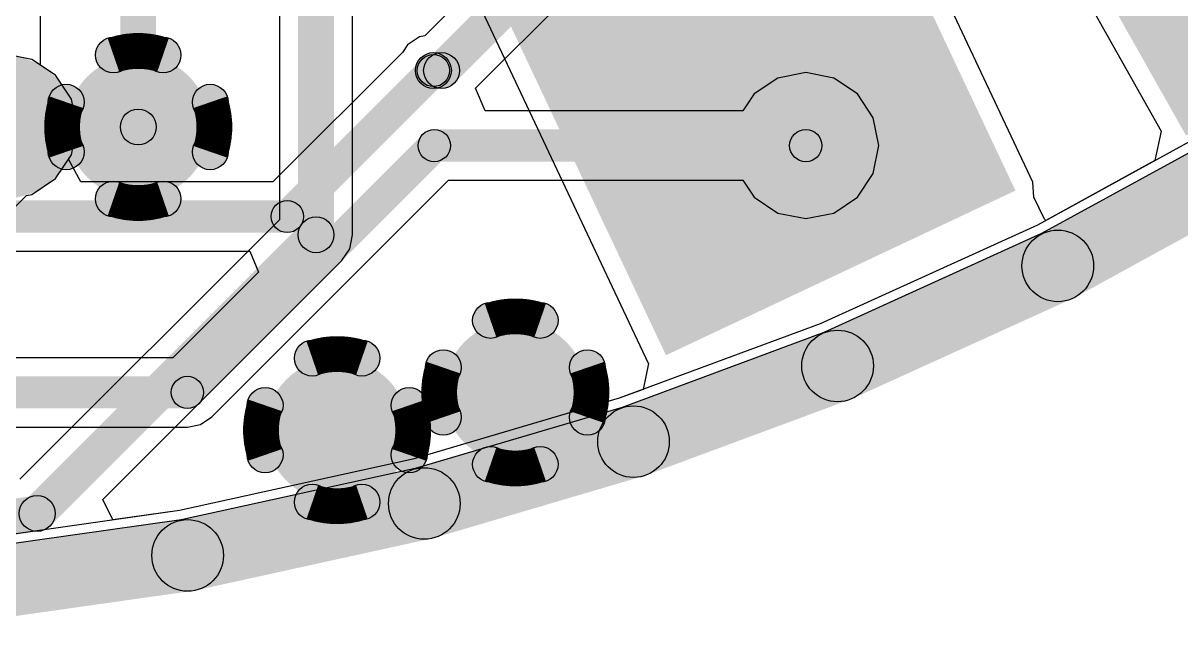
# Model space of a CAD drawing. Header units: millimetres. Extents: x -1.43 to 1.09, y -0.91 to 0.99.
# Drawn here: x -0.6377 to -0.3833, y -0.902 to -0.7697 of the extents above; entities that cross this region are included whole.
import ezdxf

# ---------------------------------------------------------------- set-up
doc = ezdxf.new("R2010")
doc.units = ezdxf.units.MM
doc.header["$MEASUREMENT"] = 0
for name, color, linetype in [('BottomLayer', 5, 'Continuous'), ('InternalPlane1', 76, 'Continuous'), ('InternalPlane2', 16, 'Continuous'), ('TopLayer', 1, 'Continuous'), ('ViaHoleLayer', 16, 'Continuous')]:
    doc.layers.add(name, color=color, linetype=linetype)

msp = doc.modelspace()

# ---------------------------------------------------------------- hatches: boundary and pattern name
at = {"layer": 'BottomLayer'}
for points in [[(-0.56942, -0.81619), (-0.57729, -0.81619), (-0.57729, -0.66259), (-0.56942, -0.66259)], [(-0.29035, -0.74252), (-0.32727, -0.67706), (-0.41913, -0.72888), (-0.38221, -0.79434)], [(-0.41968, -0.80647), (-0.45621, -0.72898), (-0.533, -0.76518), (-0.49647, -0.84267)], [(-0.63185, -0.88025), (-0.63741, -0.87468), (-0.57614, -0.81341), (-0.57057, -0.81898)], [(-0.65504, -0.88434), (-0.65615, -0.87655), (-0.63518, -0.87357), (-0.63408, -0.88136)]]:
    msp.add_hatch(color=5, dxfattribs=at).paths.add_polyline_path(points)
h = msp.add_hatch(color=5, dxfattribs=at)
edge = h.paths.add_edge_path()
edge.add_arc((-0.64195, -0.79249), 0.01181, 0, 360)
h = msp.add_hatch(color=5, dxfattribs=at)
edge = h.paths.add_edge_path()
edge.add_arc((-0.61242, -0.79249), 0.01181, 0, 360)
h = msp.add_hatch(color=5, dxfattribs=at)
edge = h.paths.add_edge_path()
edge.add_arc((-0.46575, -0.79659), 0.01181, 0, 360)
h = msp.add_hatch(color=5, dxfattribs=at)
edge = h.paths.add_edge_path()
edge.add_arc((-0.57336, -0.81619), 0.00394, 0, 360)
h = msp.add_hatch(color=5, dxfattribs=at)
edge = h.paths.add_edge_path()
edge.add_arc((-0.57336, -0.81619), 0.00394, 0, 360)
h = msp.add_hatch(color=5, dxfattribs=at)
edge = h.paths.add_edge_path()
edge.add_arc((-0.52956, -0.85084), 0.01181, 0, 360)
h = msp.add_hatch(color=5, dxfattribs=at)
edge = h.paths.add_edge_path()
edge.add_arc((-0.56873, -0.85913), 0.01181, 0, 360)
h = msp.add_hatch(color=5, dxfattribs=at)
edge = h.paths.add_edge_path()
edge.add_arc((-0.63463, -0.87746), 0.00394, 0, 360)
h = msp.add_hatch(color=5, dxfattribs=at)
edge = h.paths.add_edge_path()
edge.add_arc((-0.63463, -0.87746), 0.00394, 0, 360)
at = {"layer": 'InternalPlane1'}
h = msp.add_hatch(color=76, dxfattribs=at)
edge = h.paths.add_edge_path()
edge.add_arc((-0.61787, -0.77667), 0.00394, 0, 360)
h = msp.add_hatch(color=76, dxfattribs=at)
edge = h.paths.add_edge_path()
edge.add_arc((-0.60698, -0.77667), 0.00394, 0, 360)
h = msp.add_hatch(color=76, dxfattribs=at)
edge = h.paths.add_edge_path()
edge.add_arc((-0.64195, -0.79249), 0.01575, 0, 360)
h = msp.add_hatch(color=76, dxfattribs=at)
edge = h.paths.add_edge_path()
edge.add_arc((-0.46575, -0.79659), 0.01575, 0, 360)
h = msp.add_hatch(color=76, dxfattribs=at)
edge = h.paths.add_edge_path()
edge.add_arc((-0.62825, -0.78704), 0.00394, 0, 360)
h = msp.add_hatch(color=76, dxfattribs=at)
edge = h.paths.add_edge_path()
edge.add_arc((-0.5966, -0.78704), 0.00394, 0, 360)
for points in [[(-0.40658, -0.82994), (-0.41416, -0.81613), (-0.36758, -0.79058), (-0.36001, -0.80439)], [(-0.4555, -0.8522), (-0.46201, -0.83786), (-0.41363, -0.81587), (-0.40711, -0.8302)], [(-0.50086, -0.86905), (-0.50634, -0.85429), (-0.4615, -0.83765), (-0.45602, -0.85241)], [(-0.54734, -0.88281), (-0.5518, -0.86771), (-0.50584, -0.85412), (-0.50137, -0.86922)], [(-0.59988, -0.89438), (-0.60326, -0.87899), (-0.55126, -0.86757), (-0.54788, -0.88295)], [(-0.65304, -0.90195), (-0.65525, -0.88636), (-0.60268, -0.87889), (-0.60046, -0.89448)]]:
    msp.add_hatch(color=76, dxfattribs=at).paths.add_polyline_path(points)
h = msp.add_hatch(color=76, dxfattribs=at)
edge = h.paths.add_edge_path()
edge.add_arc((-0.62825, -0.79794), 0.00394, 0, 360)
h = msp.add_hatch(color=76, dxfattribs=at)
edge = h.paths.add_edge_path()
edge.add_arc((-0.5966, -0.79794), 0.00394, 0, 360)
h = msp.add_hatch(color=76, dxfattribs=at)
edge = h.paths.add_edge_path()
edge.add_arc((-0.61787, -0.80831), 0.00394, 0, 360)
h = msp.add_hatch(color=76, dxfattribs=at)
edge = h.paths.add_edge_path()
edge.add_arc((-0.60698, -0.80831), 0.00394, 0, 360)
h = msp.add_hatch(color=76, dxfattribs=at)
edge = h.paths.add_edge_path()
edge.add_arc((-0.41037, -0.82303), 0.00787, 0, 360)
h = msp.add_hatch(color=76, dxfattribs=at)
edge = h.paths.add_edge_path()
edge.add_arc((-0.41037, -0.82303), 0.00787, 0, 360)
h = msp.add_hatch(color=76, dxfattribs=at)
edge = h.paths.add_edge_path()
edge.add_arc((-0.53501, -0.83502), 0.00394, 0, 360)
h = msp.add_hatch(color=76, dxfattribs=at)
edge = h.paths.add_edge_path()
edge.add_arc((-0.52412, -0.83502), 0.00394, 0, 360)
h = msp.add_hatch(color=76, dxfattribs=at)
edge = h.paths.add_edge_path()
edge.add_arc((-0.57418, -0.84331), 0.00394, 0, 360)
h = msp.add_hatch(color=76, dxfattribs=at)
edge = h.paths.add_edge_path()
edge.add_arc((-0.56328, -0.84331), 0.00394, 0, 360)
h = msp.add_hatch(color=76, dxfattribs=at)
edge = h.paths.add_edge_path()
edge.add_arc((-0.45876, -0.84503), 0.00787, 0, 360)
h = msp.add_hatch(color=76, dxfattribs=at)
edge = h.paths.add_edge_path()
edge.add_arc((-0.45876, -0.84503), 0.00787, 0, 360)
h = msp.add_hatch(color=76, dxfattribs=at)
edge = h.paths.add_edge_path()
edge.add_arc((-0.54539, -0.84539), 0.00394, 0, 360)
h = msp.add_hatch(color=76, dxfattribs=at)
edge = h.paths.add_edge_path()
edge.add_arc((-0.51374, -0.84539), 0.00394, 0, 360)
h = msp.add_hatch(color=76, dxfattribs=at)
edge = h.paths.add_edge_path()
edge.add_arc((-0.58455, -0.85369), 0.00394, 0, 360)
h = msp.add_hatch(color=76, dxfattribs=at)
edge = h.paths.add_edge_path()
edge.add_arc((-0.55291, -0.85369), 0.00394, 0, 360)
h = msp.add_hatch(color=76, dxfattribs=at)
edge = h.paths.add_edge_path()
edge.add_arc((-0.54539, -0.85629), 0.00394, 0, 360)
h = msp.add_hatch(color=76, dxfattribs=at)
edge = h.paths.add_edge_path()
edge.add_arc((-0.51374, -0.85629), 0.00394, 0, 360)
h = msp.add_hatch(color=76, dxfattribs=at)
edge = h.paths.add_edge_path()
edge.add_arc((-0.5036, -0.86167), 0.00787, 0, 360)
h = msp.add_hatch(color=76, dxfattribs=at)
edge = h.paths.add_edge_path()
edge.add_arc((-0.5036, -0.86167), 0.00787, 0, 360)
h = msp.add_hatch(color=76, dxfattribs=at)
edge = h.paths.add_edge_path()
edge.add_arc((-0.58455, -0.86458), 0.00394, 0, 360)
h = msp.add_hatch(color=76, dxfattribs=at)
edge = h.paths.add_edge_path()
edge.add_arc((-0.55291, -0.86458), 0.00394, 0, 360)
h = msp.add_hatch(color=76, dxfattribs=at)
edge = h.paths.add_edge_path()
edge.add_arc((-0.53501, -0.86666), 0.00394, 0, 360)
h = msp.add_hatch(color=76, dxfattribs=at)
edge = h.paths.add_edge_path()
edge.add_arc((-0.52412, -0.86666), 0.00394, 0, 360)
h = msp.add_hatch(color=76, dxfattribs=at)
edge = h.paths.add_edge_path()
edge.add_arc((-0.54957, -0.87526), 0.00787, 0, 360)
h = msp.add_hatch(color=76, dxfattribs=at)
edge = h.paths.add_edge_path()
edge.add_arc((-0.54957, -0.87526), 0.00787, 0, 360)
h = msp.add_hatch(color=76, dxfattribs=at)
edge = h.paths.add_edge_path()
edge.add_arc((-0.57418, -0.87496), 0.00394, 0, 360)
h = msp.add_hatch(color=76, dxfattribs=at)
edge = h.paths.add_edge_path()
edge.add_arc((-0.56328, -0.87496), 0.00394, 0, 360)
h = msp.add_hatch(color=76, dxfattribs=at)
edge = h.paths.add_edge_path()
edge.add_arc((-0.60157, -0.88668), 0.00787, 0, 360)
h = msp.add_hatch(color=76, dxfattribs=at)
edge = h.paths.add_edge_path()
edge.add_arc((-0.60157, -0.88668), 0.00787, 0, 360)
at = {"layer": 'InternalPlane2'}
h = msp.add_hatch(color=16, dxfattribs=at)
edge = h.paths.add_edge_path()
edge.add_arc((-0.64195, -0.79249), 0.01575, 0, 360)
h = msp.add_hatch(color=16, dxfattribs=at)
edge = h.paths.add_edge_path()
edge.add_arc((-0.61242, -0.79249), 0.01575, 0, 360)
h = msp.add_hatch(color=16, dxfattribs=at)
edge = h.paths.add_edge_path()
edge.add_arc((-0.46575, -0.79659), 0.01575, 0, 360)
for points in [[(-0.40658, -0.82994), (-0.41416, -0.81613), (-0.36758, -0.79058), (-0.36001, -0.80439)], [(-0.4555, -0.8522), (-0.46201, -0.83786), (-0.41363, -0.81587), (-0.40711, -0.8302)], [(-0.50086, -0.86905), (-0.50634, -0.85429), (-0.4615, -0.83765), (-0.45602, -0.85241)], [(-0.54734, -0.88281), (-0.5518, -0.86771), (-0.50584, -0.85412), (-0.50137, -0.86922)], [(-0.59988, -0.89438), (-0.60326, -0.87899), (-0.55126, -0.86757), (-0.54788, -0.88295)], [(-0.65304, -0.90195), (-0.65525, -0.88636), (-0.60268, -0.87889), (-0.60046, -0.89448)]]:
    msp.add_hatch(color=16, dxfattribs=at).paths.add_polyline_path(points)
h = msp.add_hatch(color=16, dxfattribs=at)
edge = h.paths.add_edge_path()
edge.add_arc((-0.41037, -0.82303), 0.00787, 0, 360)
h = msp.add_hatch(color=16, dxfattribs=at)
edge = h.paths.add_edge_path()
edge.add_arc((-0.41037, -0.82303), 0.00787, 0, 360)
h = msp.add_hatch(color=16, dxfattribs=at)
edge = h.paths.add_edge_path()
edge.add_arc((-0.52956, -0.85084), 0.01575, 0, 360)
h = msp.add_hatch(color=16, dxfattribs=at)
edge = h.paths.add_edge_path()
edge.add_arc((-0.45876, -0.84503), 0.00787, 0, 360)
h = msp.add_hatch(color=16, dxfattribs=at)
edge = h.paths.add_edge_path()
edge.add_arc((-0.45876, -0.84503), 0.00787, 0, 360)
h = msp.add_hatch(color=16, dxfattribs=at)
edge = h.paths.add_edge_path()
edge.add_arc((-0.56873, -0.85913), 0.01575, 0, 360)
h = msp.add_hatch(color=16, dxfattribs=at)
edge = h.paths.add_edge_path()
edge.add_arc((-0.5036, -0.86167), 0.00787, 0, 360)
h = msp.add_hatch(color=16, dxfattribs=at)
edge = h.paths.add_edge_path()
edge.add_arc((-0.5036, -0.86167), 0.00787, 0, 360)
h = msp.add_hatch(color=16, dxfattribs=at)
edge = h.paths.add_edge_path()
edge.add_arc((-0.54957, -0.87526), 0.00787, 0, 360)
h = msp.add_hatch(color=16, dxfattribs=at)
edge = h.paths.add_edge_path()
edge.add_arc((-0.54957, -0.87526), 0.00787, 0, 360)
h = msp.add_hatch(color=16, dxfattribs=at)
edge = h.paths.add_edge_path()
edge.add_arc((-0.60157, -0.88668), 0.00787, 0, 360)
h = msp.add_hatch(color=16, dxfattribs=at)
edge = h.paths.add_edge_path()
edge.add_arc((-0.60157, -0.88668), 0.00787, 0, 360)
at = {"layer": 'TopLayer'}
for points in [[(-0.54298, -0.78286), (-0.54855, -0.77729), (-0.51645, -0.74519), (-0.51089, -0.75076)], [(-0.60849, -0.79249), (-0.61636, -0.79249), (-0.61636, -0.76142), (-0.60849, -0.76142)], [(-0.57716, -0.81468), (-0.58217, -0.80967), (-0.55007, -0.77757), (-0.54506, -0.78258)], [(-0.54757, -0.78401), (-0.54757, -0.77614), (-0.54577, -0.77614), (-0.54577, -0.78401)], [(-0.54737, -0.80013), (-0.54737, -0.79304), (-0.46575, -0.79304), (-0.46575, -0.80013)], [(-0.59912, -0.85335), (-0.60414, -0.84834), (-0.54988, -0.79408), (-0.54487, -0.79909)], [(-0.65868, -0.81572), (-0.65868, -0.80863), (-0.57967, -0.80863), (-0.57967, -0.81572)], [(-0.64588, -0.85438), (-0.64588, -0.8473), (-0.60163, -0.8473), (-0.60163, -0.85438)]]:
    msp.add_hatch(color=1, dxfattribs=at).paths.add_polyline_path(points)
h = msp.add_hatch(color=1, dxfattribs=at)
edge = h.paths.add_edge_path()
edge.add_arc((-0.54757, -0.78008), 0.00394, 0, 360)
h = msp.add_hatch(color=1, dxfattribs=at)
edge = h.paths.add_edge_path()
edge.add_arc((-0.54757, -0.78008), 0.00354, 0, 360)
h = msp.add_hatch(color=1, dxfattribs=at)
edge = h.paths.add_edge_path()
edge.add_arc((-0.54577, -0.78008), 0.00394, 0, 360)
h = msp.add_hatch(color=1, dxfattribs=at)
edge = h.paths.add_edge_path()
edge.add_arc((-0.54577, -0.78008), 0.00394, 0, 360)
h = msp.add_hatch(color=1, dxfattribs=at)
edge = h.paths.add_edge_path()
edge.add_arc((-0.64195, -0.79249), 0.01181, 0, 360)
h = msp.add_hatch(color=1, dxfattribs=at)
edge = h.paths.add_edge_path()
edge.add_arc((-0.61242, -0.79249), 0.01181, 0, 360)
h = msp.add_hatch(color=1, dxfattribs=at)
edge = h.paths.add_edge_path()
edge.add_arc((-0.46575, -0.79659), 0.01181, 0, 360)
h = msp.add_hatch(color=1, dxfattribs=at)
edge = h.paths.add_edge_path()
edge.add_arc((-0.61242, -0.79249), 0.00394, 0, 360)
h = msp.add_hatch(color=1, dxfattribs=at)
edge = h.paths.add_edge_path()
edge.add_arc((-0.54737, -0.79659), 0.00354, 0, 360)
h = msp.add_hatch(color=1, dxfattribs=at)
edge = h.paths.add_edge_path()
edge.add_arc((-0.54737, -0.79659), 0.00354, 0, 360)
h = msp.add_hatch(color=1, dxfattribs=at)
edge = h.paths.add_edge_path()
edge.add_arc((-0.46575, -0.79659), 0.00354, 0, 360)
h = msp.add_hatch(color=1, dxfattribs=at)
edge = h.paths.add_edge_path()
edge.add_arc((-0.57967, -0.81217), 0.00354, 0, 360)
h = msp.add_hatch(color=1, dxfattribs=at)
edge = h.paths.add_edge_path()
edge.add_arc((-0.57967, -0.81217), 0.00354, 0, 360)
h = msp.add_hatch(color=1, dxfattribs=at)
edge = h.paths.add_edge_path()
edge.add_arc((-0.52956, -0.85084), 0.01181, 0, 360)
h = msp.add_hatch(color=1, dxfattribs=at)
edge = h.paths.add_edge_path()
edge.add_arc((-0.60163, -0.85084), 0.00354, 0, 360)
h = msp.add_hatch(color=1, dxfattribs=at)
edge = h.paths.add_edge_path()
edge.add_arc((-0.60163, -0.85084), 0.00354, 0, 360)
h = msp.add_hatch(color=1, dxfattribs=at)
edge = h.paths.add_edge_path()
edge.add_arc((-0.56873, -0.85913), 0.01181, 0, 360)
at = {"layer": 'ViaHoleLayer'}
h = msp.add_hatch(color=16, dxfattribs=at)
edge = h.paths.add_edge_path()
edge.add_arc((-0.64195, -0.79249), 0.00591, 0, 360)
h = msp.add_hatch(color=16, dxfattribs=at)
edge = h.paths.add_edge_path()
edge.add_arc((-0.61242, -0.79249), 0.00591, 0, 360)
h = msp.add_hatch(color=16, dxfattribs=at)
edge = h.paths.add_edge_path()
edge.add_arc((-0.46575, -0.79659), 0.00591, 0, 360)
h = msp.add_hatch(color=16, dxfattribs=at)
edge = h.paths.add_edge_path()
edge.add_arc((-0.52956, -0.85084), 0.00591, 0, 360)
h = msp.add_hatch(color=16, dxfattribs=at)
edge = h.paths.add_edge_path()
edge.add_arc((-0.56873, -0.85913), 0.00591, 0, 360)

# ---------------------------------------------------------------- linework, layer by layer
at = {"layer": 'BottomLayer'}
for p, q in [((-0.56533, -0.81619), (-0.56533, -0.66535)), ((-0.58139, -0.71767), (-0.58139, -0.81287)), ((-0.41583, -0.80465), (-0.45235, -0.72717)), ((-0.42284, -0.73097), (-0.38763, -0.79341)), ((-0.63392, -0.77891), (-0.63392, -0.76403)), ((-0.53685, -0.767), (-0.50035, -0.84443)), ((-0.6306, -0.78113), (-0.63392, -0.77891)), ((-0.62712, -0.78634), (-0.6306, -0.78113)), ((-0.6259, -0.79249), (-0.62712, -0.78634)), ((-0.62712, -0.79863), (-0.6259, -0.79249)), ((-0.38763, -0.79341), (-0.38902, -0.79988)), ((-0.6306, -0.80384), (-0.62712, -0.79863)), ((-0.38902, -0.79988), (-0.413, -0.81303)), ((-0.63581, -0.80732), (-0.6306, -0.80384)), ((-0.41567, -0.80791), (-0.41583, -0.80465)), ((-0.65596, -0.82653), (-0.63698, -0.80756)), ((-0.63698, -0.80756), (-0.63581, -0.80732)), ((-0.41333, -0.81277), (-0.41567, -0.80791)), ((-0.58139, -0.81287), (-0.63841, -0.86989)), ((-0.413, -0.81303), (-0.41333, -0.81277)), ((-0.56594, -0.81926), (-0.56533, -0.81619)), ((-0.56533, -0.81619), (-0.56533, -0.81619)), ((-0.56768, -0.82187), (-0.56594, -0.81926)), ((-0.62022, -0.87441), (-0.56768, -0.82187)), ((-0.56768, -0.82187), (-0.56768, -0.82187)), ((-0.50032, -0.84449), (-0.50149, -0.85018)), ((-0.50035, -0.84443), (-0.50032, -0.84449)), ((-0.50678, -0.85214), (-0.55207, -0.86554)), ((-0.50149, -0.85018), (-0.50678, -0.85214)), ((-0.55207, -0.86554), (-0.60336, -0.8768)), ((-0.61798, -0.87888), (-0.62022, -0.87441)), ((-0.60336, -0.8768), (-0.61798, -0.87888))]:
    msp.add_line(p, q, dxfattribs=at)
for centre in [(-0.57336, -0.81619), (-0.57336, -0.81619), (-0.63463, -0.87746), (-0.63463, -0.87746)]:
    msp.add_circle(centre, 0.00394, dxfattribs=at)
at = {"layer": 'InternalPlane1'}
for p, q in [((-0.36786, -0.79066), (-0.41393, -0.81593)), ((-0.41393, -0.81593), (-0.46179, -0.83768)), ((-0.46179, -0.83768), (-0.50611, -0.85413)), ((-0.50611, -0.85413), (-0.55155, -0.86757)), ((-0.55155, -0.86757), (-0.60298, -0.87886)), ((-0.60298, -0.87886), (-0.65498, -0.88625))]:
    msp.add_line(p, q, dxfattribs=at)
at = {"layer": 'InternalPlane1', "const_width": 0.00787}
for points in [[(-0.61787, -0.77667, -0.167343), (-0.60698, -0.77667)], [(-0.62825, -0.79794, -0.167343), (-0.62825, -0.78704)], [(-0.5966, -0.78704, -0.167343), (-0.5966, -0.79794)], [(-0.60698, -0.80831, -0.167343), (-0.61787, -0.80831)], [(-0.53501, -0.83502, -0.167343), (-0.52412, -0.83502)], [(-0.57418, -0.84331, -0.167343), (-0.56328, -0.84331)], [(-0.54539, -0.85629, -0.167343), (-0.54539, -0.84539)], [(-0.51374, -0.84539, -0.167343), (-0.51374, -0.85629)], [(-0.58455, -0.86458, -0.167343), (-0.58455, -0.85369)], [(-0.55291, -0.85369, -0.167343), (-0.55291, -0.86458)], [(-0.52412, -0.86666, -0.167343), (-0.53501, -0.86666)], [(-0.56328, -0.87496, -0.167343), (-0.57418, -0.87496)]]:
    msp.add_lwpolyline(points, format="xyb", dxfattribs=at)
at = {"layer": 'InternalPlane1'}
for centre, radius in [((-0.61787, -0.77667), 0.00394), ((-0.60698, -0.77667), 0.00394), ((-0.62825, -0.78704), 0.00394), ((-0.5966, -0.78704), 0.00394), ((-0.62825, -0.79794), 0.00394), ((-0.5966, -0.79794), 0.00394), ((-0.61787, -0.80831), 0.00394), ((-0.60698, -0.80831), 0.00394), ((-0.41037, -0.82303), 0.00787), ((-0.41037, -0.82303), 0.00787), ((-0.53501, -0.83502), 0.00394), ((-0.52412, -0.83502), 0.00394), ((-0.57418, -0.84331), 0.00394), ((-0.56328, -0.84331), 0.00394), ((-0.45876, -0.84503), 0.00787), ((-0.45876, -0.84503), 0.00787), ((-0.54539, -0.84539), 0.00394), ((-0.51374, -0.84539), 0.00394), ((-0.58455, -0.85369), 0.00394), ((-0.55291, -0.85369), 0.00394), ((-0.54539, -0.85629), 0.00394), ((-0.51374, -0.85629), 0.00394), ((-0.5036, -0.86167), 0.00787), ((-0.5036, -0.86167), 0.00787), ((-0.58455, -0.86458), 0.00394), ((-0.55291, -0.86458), 0.00394), ((-0.53501, -0.86666), 0.00394), ((-0.52412, -0.86666), 0.00394), ((-0.54957, -0.87526), 0.00787), ((-0.54957, -0.87526), 0.00787), ((-0.57418, -0.87496), 0.00394), ((-0.56328, -0.87496), 0.00394), ((-0.60157, -0.88668), 0.00787), ((-0.60157, -0.88668), 0.00787)]:
    msp.add_circle(centre, radius, dxfattribs=at)
at = {"layer": 'InternalPlane2'}
for p, q in [((-0.36786, -0.79066), (-0.41393, -0.81593)), ((-0.41393, -0.81593), (-0.46179, -0.83768)), ((-0.46179, -0.83768), (-0.50611, -0.85413)), ((-0.50611, -0.85413), (-0.55155, -0.86757)), ((-0.55155, -0.86757), (-0.60298, -0.87886)), ((-0.60298, -0.87886), (-0.65498, -0.88625))]:
    msp.add_line(p, q, dxfattribs=at)
for centre in [(-0.41037, -0.82303), (-0.41037, -0.82303), (-0.45876, -0.84503), (-0.45876, -0.84503), (-0.5036, -0.86167), (-0.5036, -0.86167), (-0.54957, -0.87526), (-0.54957, -0.87526), (-0.60157, -0.88668), (-0.60157, -0.88668)]:
    msp.add_circle(centre, 0.00787, dxfattribs=at)
at = {"layer": 'TopLayer'}
for p, q in [((-0.51935, -0.7423), (-0.54947, -0.77243)), ((-0.5383, -0.78396), (-0.51034, -0.75601)), ((-0.55064, -0.77266), (-0.55324, -0.7744)), ((-0.54947, -0.77243), (-0.55064, -0.77266)), ((-0.55324, -0.7744), (-0.55439, -0.77611)), ((-0.63581, -0.77765), (-0.64195, -0.77643)), ((-0.6306, -0.78113), (-0.63581, -0.77765)), ((-0.55439, -0.77611), (-0.58282, -0.80455)), ((-0.46575, -0.78053), (-0.47189, -0.78175)), ((-0.4596, -0.78175), (-0.46575, -0.78053)), ((-0.62712, -0.78634), (-0.6306, -0.78113)), ((-0.47189, -0.78175), (-0.4771, -0.78523)), ((-0.45439, -0.78523), (-0.4596, -0.78175)), ((-0.53623, -0.78896), (-0.5383, -0.78396)), ((-0.4771, -0.78523), (-0.47959, -0.78896)), ((-0.45091, -0.79044), (-0.45439, -0.78523)), ((-0.6259, -0.79249), (-0.62712, -0.78634)), ((-0.47959, -0.78896), (-0.53623, -0.78896)), ((-0.44969, -0.79659), (-0.45091, -0.79044)), ((-0.36893, -0.78886), (-0.41486, -0.81405)), ((-0.62712, -0.79863), (-0.6259, -0.79249)), ((-0.62773, -0.79955), (-0.62712, -0.79863)), ((-0.45091, -0.80273), (-0.44969, -0.79659)), ((-0.62506, -0.80455), (-0.62773, -0.79955)), ((-0.45439, -0.80794), (-0.45091, -0.80273)), ((-0.58282, -0.80455), (-0.62506, -0.80455)), ((-0.59624, -0.85623), (-0.54422, -0.80421)), ((-0.54422, -0.80421), (-0.47959, -0.80421)), ((-0.47959, -0.80421), (-0.4771, -0.80794)), ((-0.4771, -0.80794), (-0.47189, -0.81142)), ((-0.4596, -0.81142), (-0.45439, -0.80794)), ((-0.47189, -0.81142), (-0.46575, -0.81264)), ((-0.46575, -0.81264), (-0.4596, -0.81142)), ((-0.41486, -0.81405), (-0.46258, -0.83575)), ((-0.65666, -0.8198), (-0.58791, -0.8198)), ((-0.58791, -0.8198), (-0.58599, -0.82442)), ((-0.58599, -0.82442), (-0.60479, -0.84321)), ((-0.46258, -0.83575), (-0.50678, -0.85214)), ((-0.60479, -0.84321), (-0.64588, -0.84321)), ((-0.50678, -0.85214), (-0.55207, -0.86554)), ((-0.59871, -0.85789), (-0.59624, -0.85623)), ((-0.64272, -0.85847), (-0.60163, -0.85847)), ((-0.60163, -0.85847), (-0.59871, -0.85789)), ((-0.60163, -0.85847), (-0.60163, -0.85847)), ((-0.55207, -0.86554), (-0.60336, -0.8768)), ((-0.60336, -0.8768), (-0.6552, -0.88417))]:
    msp.add_line(p, q, dxfattribs=at)
for centre, radius in [((-0.54757, -0.78008), 0.00394), ((-0.54757, -0.78008), 0.00354), ((-0.54577, -0.78008), 0.00394), ((-0.54577, -0.78008), 0.00394), ((-0.61242, -0.79249), 0.00394), ((-0.54737, -0.79659), 0.00354), ((-0.54737, -0.79659), 0.00354), ((-0.46575, -0.79659), 0.00354), ((-0.57967, -0.81217), 0.00354), ((-0.57967, -0.81217), 0.00354), ((-0.60163, -0.85084), 0.00354), ((-0.60163, -0.85084), 0.00354)]:
    msp.add_circle(centre, radius, dxfattribs=at)

doc.saveas('drawing.dxf')
